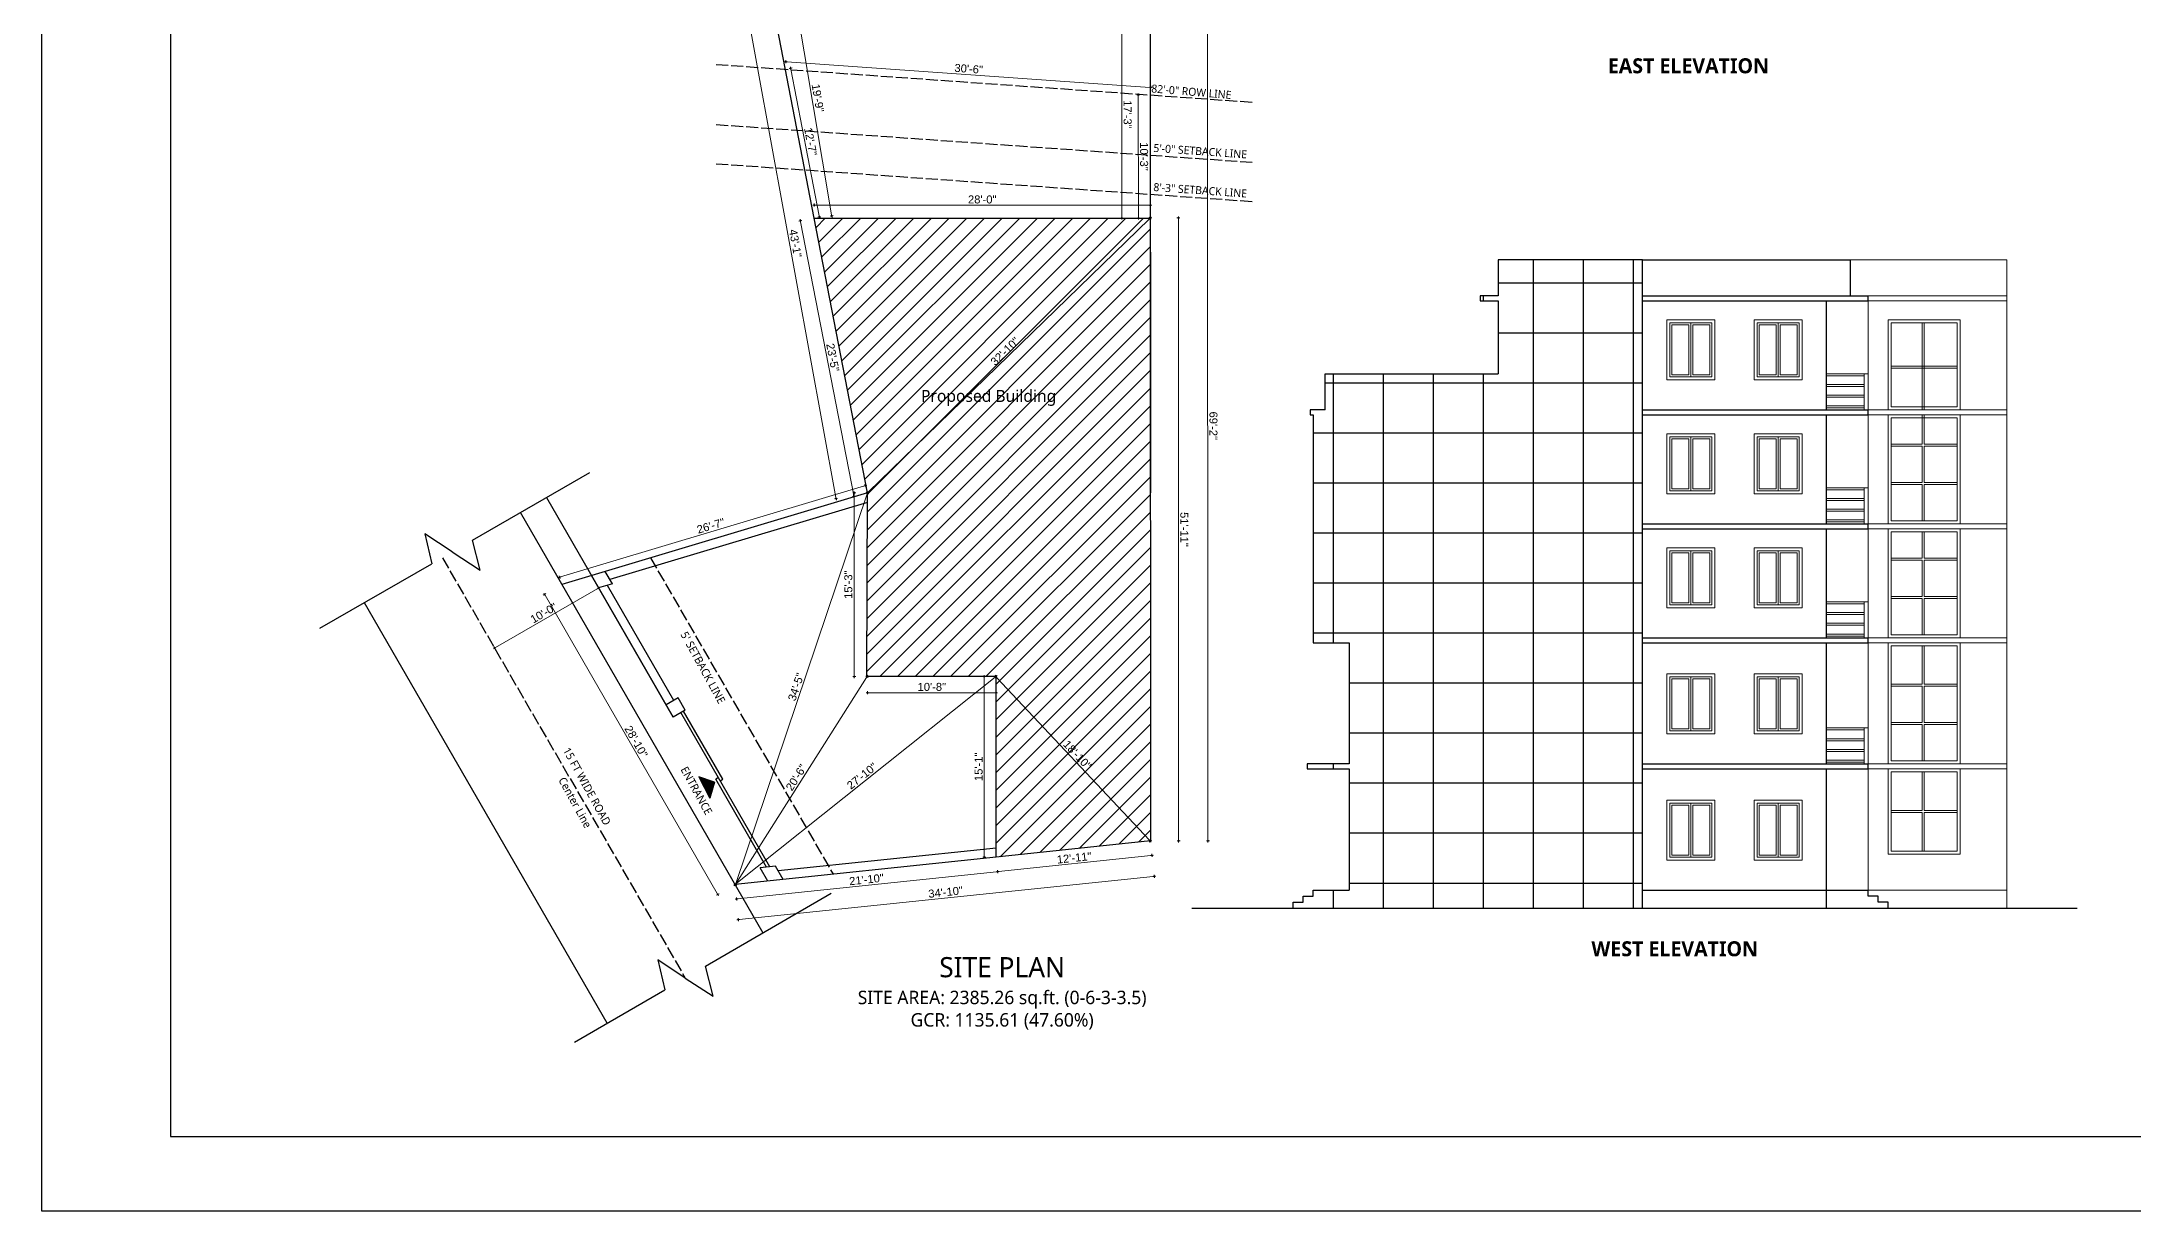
# Model space of a CAD drawing. Header units: inches. Extents: x -71 to 2682309, y -3332 to 801571.
# Drawn here: x 2670074 to 2672164, y 792228 to 793397 of the extents above; entities that cross this region are included whole.
import ezdxf

# ---------------------------------------------------------------- set-up
doc = ezdxf.new("R2010")
doc.units = ezdxf.units.IN
doc.header["$MEASUREMENT"] = 0
doc.header["$PDMODE"] = 99
doc.linetypes.add('ACAD_ISO02W100', pattern=[15, 12, -3])
for name, color, linetype, lineweight in [('BORDER', 5, 'Continuous', 60), ('DOOR-WIN RA', 3, 'Continuous', 20), ('ELE1 RA', 1, 'Continuous', 30), ('ELE2 RA', 130, 'Continuous', 20), ('Hatch', 254, 'Continuous', 9), ('HATCH RA', 8, 'Continuous', 9), ('Text', 7, 'Continuous', 20)]:
    doc.layers.add(name, color=color, linetype=linetype, lineweight=lineweight)
for name, color, linetype in [('Hatch 01_UC', 7, 'Continuous'), ('lettring', 7, 'Continuous'), ('text EA', 7, 'Continuous')]:
    doc.layers.add(name, color=color, linetype=linetype)
doc.styles.add('DIM 8', font='arial.ttf', dxfattribs={"height": 8})
doc.styles.get("Standard").update_dxf_attribs({"font": 'arial.ttf'})
doc.dimstyles.new('Copy of DIM 8', dxfattribs={"dimtxt": 8, "dimasz": 1, "dimexe": 6, "dimexo": 18, "dimgap": 1.6875, "dimtad": 1, "dimdec": 0, "dimzin": 3, "dimdsep": 46, "dimlunit": 4, "dimtxsty": 'DIM 8', "dimblk": 'dot 2', "dimcen": 0.09375, "dimse1": 1, "dimse2": 1, "dimclrd": 1, "dimclre": 1, "dimclrt": 256, "dimadec": 0, "dimazin": 0, "dimtfac": 0.75, "dimtdec": 0, "dimtix": 1, "dimtmove": 1, "dimatfit": 3, "dimldrblk": 'DOT', "dimfxl": 1, "dimtolj": 1, "dimtzin": 0, "dimlwd": 9, "dimlwe": 9, "dimarcsym": 0})

# ---------------------------------------------------------------- blocks, each defined once
blk = doc.blocks.new('dot1')
at = {"layer": 'Hatch'}
h = blk.add_hatch(color=256, dxfattribs=at)
edge = h.paths.add_edge_path()
edge.add_arc((0, 0), 1, 0, 360)
for p, q in [((3, 0), (-3, 0)), ((0, 3), (0, -3))]:
    blk.add_line(p, q, dxfattribs=at)
blk.add_circle((0, 0), 1, dxfattribs=at)
blk = doc.blocks.new('dot 2')
at = {"layer": 'Hatch', "xscale": 0.5, "yscale": 0.5, "zscale": 0.5}
blk.add_blockref('dot1', (0, 0), dxfattribs=at)
blk = doc.blocks.new('*D1260')
at = {"layer": 'Defpoints', "color": 0, "transparency": 16777216}
for p in [(2670597.3, 792908.1), (2670493.3, 792848.1), (2670526.5, 792790.7)]:
    blk.add_point(p, dxfattribs=at)
at = {"layer": 'lettring', "color": 1, "lineweight": 9, "transparency": 16777216}
blk.add_line((2670629.5, 792850.3), (2670527.3, 792791.2), dxfattribs=at)
for p, rotation in [((2670630.4, 792850.8), 30.0101132260859), ((2670526.5, 792790.7), 210.0101132260858)]:
    blk.add_blockref('dot 2', p, dxfattribs=dict(at, rotation=rotation))
at = {"layer": 'lettring', "transparency": 16777216, "insert": (2670575.5, 792825.7), "char_height": 8, "attachment_point": 5, "rotation": 30.0101, "style": 'DIM 8'}
blk.add_mtext('\\A1;10\'-0"', dxfattribs=at)
blk = doc.blocks.new('_Dot')
at = {"color": 0, "linetype": 'ByBlock', "lineweight": -2}
blk.add_line((-0.5, 0), (-1, 0), dxfattribs=at)
at = {"color": 0, "linetype": 'ByBlock', "const_width": 0.5}
blk.add_lwpolyline([(-0.25, 0, 1), (0.25, 0, 1)], format="xyb", close=True, dxfattribs=at)
blk = doc.blocks.new('*D1261')
at = {"layer": 'Defpoints', "color": 0, "transparency": 16777216}
for p in [(2670814.3, 793454.7), (2670853.4, 793221), (2670863.5, 793222.7)]:
    blk.add_point(p, dxfattribs=at)
at = {"layer": 'lettring', "color": 1, "lineweight": 9, "transparency": 16777216}
blk.add_line((2670824.5, 793455.4), (2670863.3, 793223.7), dxfattribs=at)
for p, rotation in [((2670824.3, 793456.4), 99.51933942177622), ((2670863.5, 793222.7), 279.5193394217762)]:
    blk.add_blockref('dot 2', p, dxfattribs=dict(at, rotation=rotation))
at = {"layer": 'lettring', "transparency": 16777216, "insert": (2670849.6, 793340.5), "char_height": 8, "attachment_point": 5, "rotation": 279.5193, "style": 'DIM 8'}
blk.add_mtext('\\A1;19\'-9"', dxfattribs=at)
blk = doc.blocks.new('*D1263')
at = {"layer": 'Defpoints', "color": 0, "transparency": 16777216}
for p in [(2670897.1, 792953.1), (2670899.3, 792945.8), (2670593.6, 792854.4)]:
    blk.add_point(p, dxfattribs=at)
at = {"layer": 'lettring', "color": 1, "lineweight": 9, "transparency": 16777216}
blk.add_line((2670592.4, 792861.9), (2670896.1, 792952.8), dxfattribs=at)
for p, rotation in [((2670897.1, 792953.1), 16.6586954019811), ((2670591.5, 792861.6), 196.6586954019811)]:
    blk.add_blockref('dot 2', p, dxfattribs=dict(at, rotation=rotation))
at = {"layer": 'lettring', "transparency": 16777216, "insert": (2670742.6, 792912.9), "char_height": 8, "attachment_point": 5, "rotation": 16.6587, "style": 'DIM 8'}
blk.add_mtext('\\A1;26\'-7"', dxfattribs=at)
blk = doc.blocks.new('*D1264')
at = {"layer": 'Defpoints', "color": 0, "transparency": 16777216}
for p in [(2671027.7, 792581.8), (2670766.9, 792554.5), (2671029.2, 792567.3)]:
    blk.add_point(p, dxfattribs=at)
at = {"layer": 'lettring', "color": 1, "lineweight": 9, "transparency": 16777216}
blk.add_line((2670769.4, 792540.1), (2671028.2, 792567.2), dxfattribs=at)
for p, rotation in [((2671029.2, 792567.3), 5.985691397293843), ((2670768.4, 792540), 185.9856913972939)]:
    blk.add_blockref('dot 2', p, dxfattribs=dict(at, rotation=rotation))
at = {"layer": 'lettring', "transparency": 16777216, "insert": (2670898.2, 792559.4), "char_height": 8, "attachment_point": 5, "rotation": 5.9857, "style": 'DIM 8'}
blk.add_mtext('\\A1;21\'-10"', dxfattribs=at)
blk = doc.blocks.new('*D1252')
at = {"layer": 'Defpoints', "color": 0, "transparency": 16777216}
for p in [(2670593.6, 792854.4), (2670766.9, 792554.5), (2670749.6, 792544.5)]:
    blk.add_point(p, dxfattribs=at)
at = {"layer": 'lettring', "color": 1, "lineweight": 9, "transparency": 16777216}
blk.add_line((2670576.9, 792843.5), (2670749.1, 792545.4), dxfattribs=at)
for p, rotation in [((2670576.4, 792844.4), 120.0101132262848), ((2670749.6, 792544.5), 300.0101132262848)]:
    blk.add_blockref('dot 2', p, dxfattribs=dict(at, rotation=rotation))
at = {"layer": 'lettring', "transparency": 16777216, "insert": (2670668, 792697.3), "char_height": 8, "attachment_point": 5, "rotation": 300.0101, "style": 'DIM 8'}
blk.add_mtext('\\A1;28\'-10"', dxfattribs=at)
blk = doc.blocks.new('*D1265')
at = {"layer": 'Defpoints', "color": 0, "transparency": 16777216}
for p in [(2670899.3, 792945.8), (2670885.9, 792762.3), (2670899.3, 792762.3)]:
    blk.add_point(p, dxfattribs=at)
at = {"layer": 'lettring', "color": 1, "lineweight": 9, "transparency": 16777216}
blk.add_line((2670885.9, 792944.8), (2670885.9, 792763.3), dxfattribs=at)
for p, rotation in [((2670885.9, 792945.8), 90), ((2670885.9, 792762.3), 270)]:
    blk.add_blockref('dot 2', p, dxfattribs=dict(at, rotation=rotation))
at = {"layer": 'lettring', "transparency": 16777216, "insert": (2670880.1, 792854.1), "char_height": 8, "attachment_point": 5, "rotation": 90, "style": 'DIM 8'}
blk.add_mtext('\\A1;15\'-3"', dxfattribs=at)
blk = doc.blocks.new('*D1266')
at = {"layer": 'Defpoints', "color": 0, "transparency": 16777216}
for p in [(2670899.3, 792762.3), (2671027.7, 792762.3), (2671027.7, 792746.1)]:
    blk.add_point(p, dxfattribs=at)
at = {"layer": 'lettring', "color": 1, "lineweight": 9, "transparency": 16777216}
blk.add_line((2670900.3, 792746.1), (2671026.7, 792746.1), dxfattribs=at)
at = {"layer": 'lettring', "color": 1, "lineweight": 9, "transparency": 16777216, "rotation": 180}
blk.add_blockref('dot 2', (2670899.3, 792746.1), dxfattribs=at)
at = {"layer": 'lettring', "color": 1, "lineweight": 9, "transparency": 16777216}
blk.add_blockref('dot 2', (2671027.7, 792746.1), dxfattribs=at)
at = {"layer": 'lettring', "transparency": 16777216, "insert": (2670963.5, 792751.9), "char_height": 8, "attachment_point": 5, "style": 'DIM 8'}
blk.add_mtext('\\A1;10\'-8"', dxfattribs=at)
blk = doc.blocks.new('*D1267')
at = {"layer": 'Defpoints', "color": 0, "transparency": 16777216}
for p in [(2671027.7, 792762.3), (2671016, 792581.8), (2671027.7, 792581.8)]:
    blk.add_point(p, dxfattribs=at)
at = {"layer": 'lettring', "color": 1, "lineweight": 9, "transparency": 16777216}
blk.add_line((2671016, 792761.3), (2671016, 792582.8), dxfattribs=at)
for p, rotation in [((2671016, 792762.3), 90), ((2671016, 792581.8), 270)]:
    blk.add_blockref('dot 2', p, dxfattribs=dict(at, rotation=rotation))
at = {"layer": 'lettring', "transparency": 16777216, "insert": (2671010.3, 792672.1), "char_height": 8, "attachment_point": 5, "rotation": 90, "style": 'DIM 8'}
blk.add_mtext('\\A1;15\'-1"', dxfattribs=at)
blk = doc.blocks.new('*D1253')
at = {"layer": 'Defpoints', "color": 0, "transparency": 16777216}
for p in [(2671027.7, 792762.3), (2670766.8, 792554.5), (2670766.9, 792554.5)]:
    blk.add_point(p, dxfattribs=at)
at = {"layer": 'lettring', "color": 1, "lineweight": 9, "transparency": 16777216}
blk.add_line((2671026.9, 792761.7), (2670767.6, 792555.1), dxfattribs=at)
for p, rotation in [((2671027.7, 792762.4), 38.55288337492526), ((2670766.8, 792554.5), 218.5528833749253)]:
    blk.add_blockref('dot 2', p, dxfattribs=dict(at, rotation=rotation))
at = {"layer": 'lettring', "transparency": 16777216, "insert": (2670893.7, 792662.9), "char_height": 8, "attachment_point": 5, "rotation": 38.5529, "style": 'DIM 8'}
blk.add_mtext('\\A1;27\'-10"', dxfattribs=at)
blk = doc.blocks.new('*D1268')
at = {"layer": 'Defpoints', "color": 0, "transparency": 16777216}
for p in [(2670898.7, 792762.3), (2670767.1, 792554.3), (2670767.1, 792554.3)]:
    blk.add_point(p, dxfattribs=at)
at = {"layer": 'lettring', "color": 1, "lineweight": 9, "transparency": 16777216}
blk.add_line((2670898.2, 792761.5), (2670767.6, 792555.2), dxfattribs=at)
for p, rotation in [((2670898.7, 792762.3), 57.67147786165453), ((2670767.1, 792554.3), 237.6714778616545)]:
    blk.add_blockref('dot 2', p, dxfattribs=dict(at, rotation=rotation))
at = {"layer": 'lettring', "transparency": 16777216, "insert": (2670828, 792661.4), "char_height": 8, "attachment_point": 5, "rotation": 57.6715, "style": 'DIM 8'}
blk.add_mtext('\\A1;20\'-6"', dxfattribs=at)
blk = doc.blocks.new('*D1254')
at = {"layer": 'Defpoints', "color": 0, "transparency": 16777216}
for p in [(2670899.3, 792945.8), (2670899.3, 792945.8), (2670767.3, 792554.4)]:
    blk.add_point(p, dxfattribs=at)
at = {"layer": 'lettring', "color": 1, "lineweight": 9, "transparency": 16777216}
blk.add_line((2670767.7, 792555.3), (2670898.9, 792944.9), dxfattribs=at)
for p, rotation in [((2670899.3, 792945.8), 71.37594662596511), ((2670767.3, 792554.4), 251.3759466259651)]:
    blk.add_blockref('dot 2', p, dxfattribs=dict(at, rotation=rotation))
at = {"layer": 'lettring', "transparency": 16777216, "insert": (2670827.8, 792751.9), "char_height": 8, "attachment_point": 5, "rotation": 71.3759, "style": 'DIM 8'}
blk.add_mtext('\\A1;34\'-5"', dxfattribs=at)
blk = doc.blocks.new('*D1269')
at = {"layer": 'Defpoints', "color": 0, "transparency": 16777216}
for p in [(2671181.9, 793220.5), (2671181.9, 793220.5), (2670899.3, 792945.8)]:
    blk.add_point(p, dxfattribs=at)
at = {"layer": 'lettring', "color": 1, "lineweight": 9, "transparency": 16777216}
blk.add_line((2670900, 792946.5), (2671181.2, 793219.9), dxfattribs=at)
for p, rotation in [((2671181.9, 793220.5), 44.18679778061819), ((2670899.3, 792945.8), 224.1867977806182)]:
    blk.add_blockref('dot 2', p, dxfattribs=dict(at, rotation=rotation))
at = {"layer": 'lettring', "transparency": 16777216, "insert": (2671036.6, 793087.3), "char_height": 8, "attachment_point": 5, "rotation": 44.1868, "style": 'DIM 8'}
blk.add_mtext('\\A1;32\'-10"', dxfattribs=at)
blk = doc.blocks.new('*D1270')
at = {"layer": 'Defpoints', "color": 0, "transparency": 16777216}
for p in [(2671182.1, 792598), (2671027.7, 792581.8), (2671029.2, 792567.3)]:
    blk.add_point(p, dxfattribs=at)
at = {"layer": 'lettring', "color": 1, "lineweight": 9, "transparency": 16777216}
blk.add_line((2671182.6, 792583.4), (2671030.2, 792567.4), dxfattribs=at)
for p, rotation in [((2671183.6, 792583.5), 5.990932067833308), ((2671029.2, 792567.3), 185.9909320678333)]:
    blk.add_blockref('dot 2', p, dxfattribs=dict(at, rotation=rotation))
at = {"layer": 'lettring', "transparency": 16777216, "insert": (2671105.8, 792581.1), "char_height": 8, "attachment_point": 5, "rotation": 5.9909, "style": 'DIM 8'}
blk.add_mtext('\\A1;12\'-11"', dxfattribs=at)
blk = doc.blocks.new('*D1255')
at = {"layer": 'Defpoints', "color": 0, "transparency": 16777216}
for p in [(2671182.1, 792598), (2670766.4, 792554.7), (2670770.1, 792519.4)]:
    blk.add_point(p, dxfattribs=at)
at = {"layer": 'lettring', "color": 1, "lineweight": 9, "transparency": 16777216}
blk.add_line((2671184.8, 792562.6), (2670771.1, 792519.5), dxfattribs=at)
for p, rotation in [((2671185.8, 792562.7), 5.949185899376017), ((2670770.1, 792519.4), 185.949185899376)]:
    blk.add_blockref('dot 2', p, dxfattribs=dict(at, rotation=rotation))
at = {"layer": 'lettring', "transparency": 16777216, "insert": (2670977.3, 792546.8), "char_height": 8, "attachment_point": 5, "rotation": 5.9492, "style": 'DIM 8'}
blk.add_mtext('\\A1;34\'-10"', dxfattribs=at)
blk = doc.blocks.new('*D1257')
at = {"layer": 'Defpoints', "color": 0, "transparency": 16777216}
for p in [(2671181.9, 793220.6), (2671182.1, 792598), (2671210.2, 792598)]:
    blk.add_point(p, dxfattribs=at)
at = {"layer": 'lettring', "color": 1, "lineweight": 9, "transparency": 16777216}
blk.add_line((2671210.1, 793219.6), (2671210.2, 792599), dxfattribs=at)
for p, rotation in [((2671210.1, 793220.6), 90.01302370536904), ((2671210.2, 792598), 270.0130237053691)]:
    blk.add_blockref('dot 2', p, dxfattribs=dict(at, rotation=rotation))
at = {"layer": 'lettring', "transparency": 16777216, "insert": (2671215.9, 792909.3), "char_height": 8, "attachment_point": 5, "rotation": 270.013, "style": 'DIM 8'}
blk.add_mtext('\\A1;51\'-11"', dxfattribs=at)
blk = doc.blocks.new('*D1258')
at = {"layer": 'Defpoints', "color": 0, "transparency": 16777216}
for p in [(2671027.5, 792762.2), (2671027.7, 792762.4), (2671182.1, 792598)]:
    blk.add_point(p, dxfattribs=at)
at = {"layer": 'lettring', "color": 1, "lineweight": 9, "transparency": 16777216}
blk.add_line((2671181.2, 792598.6), (2671028.2, 792761.5), dxfattribs=at)
for p, rotation in [((2671027.5, 792762.2), 133.2094921398921), ((2671181.9, 792597.8), 313.2094921398921)]:
    blk.add_blockref('dot 2', p, dxfattribs=dict(at, rotation=rotation))
at = {"layer": 'lettring', "transparency": 16777216, "insert": (2671108.9, 792684), "char_height": 8, "attachment_point": 5, "rotation": 313.2095, "style": 'DIM 8'}
blk.add_mtext('\\A1;18\'-10"', dxfattribs=at)
blk = doc.blocks.new('*D1259')
at = {"layer": 'Defpoints', "color": 0, "transparency": 16777216}
for p in [(2670806.6, 793454.2), (2670775.2, 793448.5), (2670899.3, 792945.8)]:
    blk.add_point(p, dxfattribs=at)
at = {"layer": 'lettring', "color": 1, "lineweight": 9, "transparency": 16777216}
blk.add_line((2670867.7, 792941.1), (2670775.3, 793447.5), dxfattribs=at)
for p, rotation in [((2670775.2, 793448.5), 100.3315308603973), ((2670867.8, 792940.1), 280.3315308603973)]:
    blk.add_blockref('dot 2', p, dxfattribs=dict(at, rotation=rotation))
at = {"layer": 'lettring', "transparency": 16777216, "insert": (2670827.2, 793195.3), "char_height": 8, "attachment_point": 5, "rotation": 280.3315, "style": 'DIM 8'}
blk.add_mtext('\\A1;43\'-1"', dxfattribs=at)
blk = doc.blocks.new('*D1679')
at = {"layer": 'Defpoints', "color": 0, "transparency": 16777216}
for p in [(2670817.1, 793369.2), (2671182.3, 793351.1), (2671181.8, 793343.6)]:
    blk.add_point(p, dxfattribs=at)
at = {"layer": 'lettring', "color": 1, "lineweight": 9, "transparency": 16777216}
blk.add_line((2670818.6, 793376.7), (2671181.3, 793351.1), dxfattribs=at)
for p, rotation in [((2670817.6, 793376.7), 175.9761398867027), ((2671182.3, 793351.1), 355.9761398867026)]:
    blk.add_blockref('dot 2', p, dxfattribs=dict(at, rotation=rotation))
at = {"layer": 'lettring', "transparency": 16777216, "insert": (2671000.4, 793369.7), "char_height": 8, "attachment_point": 5, "rotation": 355.9761, "style": 'DIM 8'}
blk.add_mtext('\\A1;30\'-6"', dxfattribs=at)
blk = doc.blocks.new('*D1724')
at = {"layer": 'Defpoints', "color": 0, "transparency": 16777216}
for p in [(2670832.1, 793217.8), (2670855, 793222.2), (2670908.4, 792946.9)]:
    blk.add_point(p, dxfattribs=at)
at = {"layer": 'lettring', "color": 1, "lineweight": 9, "transparency": 16777216}
blk.add_line((2670885.4, 792943.4), (2670832.3, 793216.8), dxfattribs=at)
for p, rotation in [((2670832.1, 793217.8), 100.9802814916741), ((2670885.6, 792942.4), 280.9802814916741)]:
    blk.add_blockref('dot 2', p, dxfattribs=dict(at, rotation=rotation))
at = {"layer": 'lettring', "transparency": 16777216, "insert": (2670864.5, 793081.2), "char_height": 8, "attachment_point": 5, "rotation": 280.9803, "style": 'DIM 8'}
blk.add_mtext('\\A1;23\'-5"', dxfattribs=at)
blk = doc.blocks.new('*D1726')
at = {"layer": 'Defpoints', "color": 0, "transparency": 16777216}
for p in [(2670817.1, 793369.2), (2670846, 793220.5), (2670851.2, 793221.6)]:
    blk.add_point(p, dxfattribs=at)
at = {"layer": 'lettring', "color": 1, "lineweight": 9, "transparency": 16777216}
blk.add_line((2670822.6, 793369.3), (2670851, 793222.6), dxfattribs=at)
for p, rotation in [((2670822.4, 793370.3), 100.9802814915537), ((2670851.2, 793221.6), 280.9802814915537)]:
    blk.add_blockref('dot 2', p, dxfattribs=dict(at, rotation=rotation))
at = {"layer": 'lettring', "transparency": 16777216, "insert": (2670842.4, 793297), "char_height": 8, "attachment_point": 5, "rotation": 280.9803, "style": 'DIM 8'}
blk.add_mtext('\\A1;12\'-7"', dxfattribs=at)
blk = doc.blocks.new('*D2006')
at = {"layer": 'Defpoints', "color": 0, "transparency": 16777216}
for p in [(2671181.8, 793233.3), (2670846, 793220.5), (2671181.8, 793220.3)]:
    blk.add_point(p, dxfattribs=at)
at = {"layer": 'lettring', "color": 1, "lineweight": 9, "transparency": 16777216}
blk.add_line((2670847, 793233.5), (2671180.8, 793233.3), dxfattribs=at)
for p, rotation in [((2670846, 793233.5), 179.9645586162978), ((2671181.8, 793233.3), 359.9645586162978)]:
    blk.add_blockref('dot 2', p, dxfattribs=dict(at, rotation=rotation))
at = {"layer": 'lettring', "transparency": 16777216, "insert": (2671013.9, 793239.1), "char_height": 8, "attachment_point": 5, "rotation": 359.9646, "style": 'DIM 8'}
blk.add_mtext('\\A1;28\'-0"', dxfattribs=at)

msp = doc.modelspace()

# ---------------------------------------------------------------- hatches: boundary and pattern name
at = {"layer": 'Hatch 01_UC'}
h = msp.add_hatch(dxfattribs=at)
h.set_pattern_fill('ANSI37', color=256, scale=400, angle=45)
h.set_pattern_definition([(90, (-8884.96, 2455.894), (-50, 0), []), (180, (-8884.96, 2455.894), (-7e-15, -50), [])])
h.paths.add_polyline_path([(2671344.8, 792909.9), (2671344.8, 792950.9), (2671344.8, 793023.9), (2671341.7, 793023.9), (2671341.7, 793028.9), (2671356.7, 793028.9), (2671356.7, 793064.9), (2671529.8, 793064.9), (2671529.8, 793137.9), (2671511.7, 793137.9), (2671511.7, 793142.9), (2671529.7, 793142.9), (2671529.7, 793178.9), (2671674.1, 793178.9), (2671674.1, 792530.9), (2671380.8, 792530.9), (2671324.8, 792530.9), (2671324.8, 792536.9), (2671334.8, 792536.9), (2671334.8, 792542.9), (2671344.8, 792542.9), (2671344.8, 792548.9), (2671380.8, 792548.9), (2671380.8, 792669.9), (2671338.8, 792669.9), (2671338.8, 792674.9), (2671380.8, 792674.9), (2671380.8, 792795.9), (2671344.8, 792795.9), (2671344.8, 792836.9)])
at = {"layer": 'HATCH RA', "transparency": 33554687}
h = msp.add_hatch(dxfattribs=at)
h.set_pattern_fill('ANSI31', color=256, scale=100)
h.set_pattern_definition([(45, (23041.644, 287.598), (-8.838834765, 8.838834765), [])])
h.paths.add_polyline_path([(2671027.7, 792762.3), (2671027.7, 792581.8), (2671182.1, 792598), (2671181.9, 793220.5), (2670846, 793220.5), (2670899.3, 792945.8), (2670898.7, 792762.3)])
h.paths.add_polyline_path([(2670951, 793029.9), (2671088.8, 793029.9), (2671088.8, 793055.2), (2670951, 793055.2)], flags=24)
h = msp.add_hatch(color=256, dxfattribs=at)
h.dxf.hatch_style = 1
h.paths.add_polyline_path([(2670741.6, 792640.8), (2670746.4, 792656.7), (2670730.6, 792661.9)])

# ---------------------------------------------------------------- linework, layer by layer
at = {"color": 244, "lineweight": 30, "true_color": 0x991b1e}
for p, q in [((2670846, 793220.5), (2670800.5, 793454.6)), ((2671181.7, 793427.8), (2671182.2, 792945.8)), ((2670746.4, 792656.7), (2670730.6, 792661.9)), ((2670730.6, 792661.9), (2670741.6, 792640.8)), ((2670746.4, 792656.7), (2670741.6, 792640.8)), ((2670716.9, 792461), (2670689.6, 792479.2)), ((2670689.6, 792479.2), (2670696.5, 792449.2))]:
    msp.add_line(p, q, dxfattribs=at)
at = {"linetype": 'ACAD_ISO02W100'}
for p, q in [((2670748, 793374.1), (2671284.9, 793336.3)), ((2670748, 793314), (2671284.9, 793276.2)), ((2670748, 793274.9), (2671284.9, 793237.1)), ((2670474.3, 792881.1), (2670717.1, 792460.8)), ((2670682.3, 792880.9), (2670864.9, 792564.7))]:
    msp.add_line(p, q, dxfattribs=at)
at = {"lineweight": 30}
for p, q in [((2670504.4, 792898.6), (2670621.5, 792966.2)), ((2670578.2, 792941.2), (2670704.9, 792721.8)), ((2670899.3, 792945.8), (2670593.6, 792854.4)), ((2670899.2, 792936.4), (2670641.6, 792859.3)), ((2670795, 792505.8), (2670552.2, 792926.2)), ((2670484.1, 792886.8), (2670456.7, 792905)), ((2670456.7, 792905), (2670463.7, 792875)), ((2670512.1, 792868.7), (2670504.4, 792898.6)), ((2670351.9, 792810.5), (2670463.7, 792875)), ((2670484.1, 792886.8), (2670512.1, 792868.7)), ((2670704.9, 792721.8), (2670623.2, 792863.2)), ((2670644.2, 792854.9), (2670630.4, 792850.8)), ((2670644.2, 792854.9), (2670637, 792867.3)), ((2670705.6, 792738.4), (2670639.2, 792853.4)), ((2670639.1, 792415.8), (2670396.3, 792836.1)), ((2670710, 792740.9), (2670697.9, 792733.9)), ((2670717, 792728.8), (2670704.9, 792721.8)), ((2670717, 792728.8), (2670710, 792740.9)), ((2670801.7, 792572.2), (2670712.6, 792726.3)), ((2670754.7, 792659.6), (2670715.2, 792727.8)), ((2670750.2, 792661.3), (2670747.6, 792659.8)), ((2670798.4, 792571.8), (2670747.6, 792659.8)), ((2670752.1, 792658.1), (2670754.7, 792659.6)), ((2671027.7, 792581.8), (2670766.9, 792554.5)), ((2671027.7, 792590.9), (2670809.9, 792568)), ((2670807.1, 792572.8), (2670791.9, 792571.2)), ((2670799.5, 792557.9), (2670791.9, 792571.2)), ((2670814.8, 792559.5), (2670807.1, 792572.8)), ((2670737.3, 792472.8), (2670863, 792545.7)), ((2670745, 792442.9), (2670737.3, 792472.8)), ((2670716.9, 792461), (2670745, 792442.9)), ((2670606.4, 792397), (2670696.5, 792449.2))]:
    msp.add_line(p, q, dxfattribs=at)
msp.add_lwpolyline([(2671181.9, 793238.8), (2671182.1, 792598), (2671027.7, 792581.8), (2671027.7, 792762.3), (2670898.7, 792762.3), (2670899.3, 792945.8), (2670846, 793220.5), (2671181.9, 793220.5)], dxfattribs=at)
at = {"layer": 'BORDER', "lineweight": 30}
msp.add_lwpolyline([(2673179, 794393.4), (2671642.9, 794393.4), (2670202.4, 794393.4), (2670202.4, 793345), (2670202.4, 792302.7), (2671642.9, 792302.7), (2673179, 792302.7)], dxfattribs=at)
at = {"layer": 'Defpoints'}
msp.add_lwpolyline([(2670073.9, 794468.2), (2673241.9, 794468.2), (2673241.9, 792228), (2670073.9, 792228)], close=True, dxfattribs=at)
at = {"layer": 'DOOR-WIN RA'}
for p, q in [((2671720.1, 793113.9), (2671720.1, 793063.9)), ((2671722.1, 793115.9), (2671722.1, 793061.9)), ((2671724.1, 793113.9), (2671724.1, 793063.9)), ((2671807.6, 793113.9), (2671807.6, 793063.9)), ((2671809.6, 793115.9), (2671809.6, 793061.9)), ((2671811.6, 793113.9), (2671811.6, 793063.9)), ((2671953.6, 793115.9), (2671953.6, 793031.9)), ((2671955.6, 793115.9), (2671955.6, 793031.9)), ((2671895.6, 793064.9), (2671857.6, 793064.9)), ((2671895.6, 793062.9), (2671857.6, 793062.9)), ((2671899.6, 793064.9), (2671895.6, 793064.9)), ((2671895.6, 793064.9), (2671895.6, 793028.9)), ((2671899.6, 793028.9), (2671899.6, 793064.9)), ((2671922.6, 793072.4), (2671988.6, 793072.4)), ((2671922.6, 793070.4), (2671988.6, 793070.4)), ((2671895.6, 793054.2), (2671857.6, 793054.2)), ((2671895.6, 793052.2), (2671857.6, 793052.2)), ((2671895.6, 793043.5), (2671857.6, 793043.5)), ((2671895.6, 793041.5), (2671857.6, 793041.5)), ((2671895.6, 793032.8), (2671857.6, 793032.8)), ((2671895.6, 793030.8), (2671857.6, 793030.8)), ((2671953.6, 793032.9), (2671953.6, 793028.9)), ((2671953.6, 793023.9), (2671953.6, 792994.6)), ((2671955.6, 793032.9), (2671955.6, 793028.9)), ((2671955.6, 793023.9), (2671955.6, 792994.6)), ((2671720.1, 792999.9), (2671720.1, 792949.9)), ((2671722.1, 793001.9), (2671722.1, 792947.9)), ((2671724.1, 792999.9), (2671724.1, 792949.9)), ((2671807.6, 792999.9), (2671807.6, 792949.9)), ((2671809.6, 793001.9), (2671809.6, 792947.9)), ((2671811.6, 792999.9), (2671811.6, 792949.9)), ((2671953.6, 792994.6), (2671922.6, 792994.6)), ((2671988.6, 792994.6), (2671955.6, 792994.6)), ((2671953.6, 792992.6), (2671922.6, 792992.6)), ((2671953.6, 792992.6), (2671953.6, 792956.3)), ((2671955.6, 792992.6), (2671955.6, 792956.3)), ((2671988.6, 792992.6), (2671955.6, 792992.6)), ((2671953.6, 792956.3), (2671922.6, 792956.3)), ((2671953.6, 792954.3), (2671922.6, 792954.3)), ((2671953.6, 792954.3), (2671953.6, 792917.9)), ((2671988.6, 792956.3), (2671955.6, 792956.3)), ((2671955.6, 792954.3), (2671955.6, 792917.9)), ((2671988.6, 792954.3), (2671955.6, 792954.3)), ((2671895.6, 792950.9), (2671857.6, 792950.9)), ((2671895.6, 792948.9), (2671857.6, 792948.9)), ((2671895.6, 792940.2), (2671857.6, 792940.2)), ((2671895.6, 792938.2), (2671857.6, 792938.2)), ((2671899.6, 792950.9), (2671895.6, 792950.9)), ((2671895.6, 792950.9), (2671895.6, 792914.9)), ((2671899.6, 792914.9), (2671899.6, 792950.9)), ((2671895.6, 792929.5), (2671857.6, 792929.5)), ((2671895.6, 792927.5), (2671857.6, 792927.5)), ((2671895.6, 792918.8), (2671857.6, 792918.8)), ((2671895.6, 792916.8), (2671857.6, 792916.8)), ((2671953.6, 792918.9), (2671953.6, 792917.9)), ((2671955.6, 792918.9), (2671955.6, 792917.9)), ((2671953.6, 792906.9), (2671953.6, 792880.6)), ((2671955.6, 792906.9), (2671955.6, 792880.6)), ((2671720.1, 792885.9), (2671720.1, 792835.9)), ((2671722.1, 792887.9), (2671722.1, 792833.9)), ((2671724.1, 792885.9), (2671724.1, 792835.9)), ((2671807.6, 792885.9), (2671807.6, 792835.9)), ((2671809.6, 792887.9), (2671809.6, 792833.9)), ((2671811.6, 792885.9), (2671811.6, 792835.9)), ((2671953.6, 792880.6), (2671922.6, 792880.6)), ((2671953.6, 792878.6), (2671922.6, 792878.6)), ((2671953.6, 792878.6), (2671953.6, 792842.3)), ((2671988.6, 792880.6), (2671955.6, 792880.6)), ((2671955.6, 792878.6), (2671955.6, 792842.3)), ((2671988.6, 792878.6), (2671955.6, 792878.6)), ((2671895.6, 792836.9), (2671857.6, 792836.9)), ((2671895.6, 792834.9), (2671857.6, 792834.9)), ((2671895.6, 792826.2), (2671857.6, 792826.2)), ((2671899.6, 792836.9), (2671895.6, 792836.9)), ((2671895.6, 792836.9), (2671895.6, 792800.9)), ((2671899.6, 792800.9), (2671899.6, 792836.9)), ((2671953.6, 792842.3), (2671922.6, 792842.3)), ((2671953.6, 792840.3), (2671922.6, 792840.3)), ((2671953.6, 792840.3), (2671953.6, 792803.9)), ((2671988.6, 792842.3), (2671955.6, 792842.3)), ((2671955.6, 792840.3), (2671955.6, 792803.9)), ((2671988.6, 792840.3), (2671955.6, 792840.3)), ((2671895.6, 792824.2), (2671857.6, 792824.2)), ((2671895.6, 792815.5), (2671857.6, 792815.5)), ((2671895.6, 792813.5), (2671857.6, 792813.5)), ((2671895.6, 792804.8), (2671857.6, 792804.8)), ((2671895.6, 792802.8), (2671857.6, 792802.8)), ((2671953.6, 792792.9), (2671953.6, 792754.6)), ((2671955.6, 792792.9), (2671955.6, 792754.6)), ((2671720.1, 792759.9), (2671720.1, 792709.9)), ((2671722.1, 792761.9), (2671722.1, 792707.9)), ((2671724.1, 792759.9), (2671724.1, 792709.9)), ((2671807.6, 792759.9), (2671807.6, 792709.9)), ((2671809.6, 792761.9), (2671809.6, 792707.9)), ((2671811.6, 792759.9), (2671811.6, 792709.9)), ((2671953.6, 792754.6), (2671922.6, 792754.6)), ((2671953.6, 792752.6), (2671922.6, 792752.6)), ((2671953.6, 792752.6), (2671953.6, 792716.3)), ((2671988.6, 792754.6), (2671955.6, 792754.6)), ((2671988.6, 792752.6), (2671955.6, 792752.6)), ((2671955.6, 792752.6), (2671955.6, 792716.3)), ((2671895.6, 792710.9), (2671857.6, 792710.9)), ((2671895.6, 792708.9), (2671857.6, 792708.9)), ((2671899.6, 792710.9), (2671895.6, 792710.9)), ((2671895.6, 792710.9), (2671895.6, 792674.9)), ((2671899.6, 792674.9), (2671899.6, 792710.9)), ((2671953.6, 792716.3), (2671922.6, 792716.3)), ((2671953.6, 792714.3), (2671922.6, 792714.3)), ((2671953.6, 792714.3), (2671953.6, 792677.9)), ((2671988.6, 792716.3), (2671955.6, 792716.3)), ((2671988.6, 792714.3), (2671955.6, 792714.3)), ((2671955.6, 792714.3), (2671955.6, 792677.9)), ((2671895.6, 792700.2), (2671857.6, 792700.2)), ((2671895.6, 792698.2), (2671857.6, 792698.2)), ((2671895.6, 792689.5), (2671857.6, 792689.5)), ((2671895.6, 792687.5), (2671857.6, 792687.5)), ((2671895.6, 792678.8), (2671857.6, 792678.8)), ((2671895.6, 792676.8), (2671857.6, 792676.8)), ((2671953.6, 792666.9), (2671953.6, 792628.4)), ((2671955.6, 792666.9), (2671955.6, 792628.4)), ((2671720.1, 792633.9), (2671720.1, 792583.9)), ((2671722.1, 792635.9), (2671722.1, 792581.9)), ((2671724.1, 792633.9), (2671724.1, 792583.9)), ((2671807.6, 792633.9), (2671807.6, 792583.9)), ((2671809.6, 792635.9), (2671809.6, 792581.9)), ((2671811.6, 792633.9), (2671811.6, 792583.9)), ((2671953.6, 792628.4), (2671922.6, 792628.4)), ((2671953.6, 792626.4), (2671922.6, 792626.4)), ((2671953.6, 792626.4), (2671953.6, 792587.9)), ((2671988.6, 792628.4), (2671955.6, 792628.4)), ((2671988.6, 792626.4), (2671955.6, 792626.4)), ((2671955.6, 792626.4), (2671955.6, 792587.9))]:
    msp.add_line(p, q, dxfattribs=at)
for points in [[(2671698.1, 793118.9), (2671746.1, 793118.9), (2671746.1, 793058.9), (2671698.1, 793058.9)], [(2671785.6, 793118.9), (2671833.6, 793118.9), (2671833.6, 793058.9), (2671785.6, 793058.9)], [(2671785.6, 793118.9), (2671833.6, 793118.9), (2671833.6, 793058.9), (2671785.6, 793058.9)], [(2671701.1, 793115.9), (2671743.1, 793115.9), (2671743.1, 793061.9), (2671701.1, 793061.9)], [(2671788.6, 793115.9), (2671830.6, 793115.9), (2671830.6, 793061.9), (2671788.6, 793061.9)], [(2671988.6, 793031.9), (2671922.6, 793031.9), (2671922.6, 793115.9), (2671988.6, 793115.9)], [(2671988.6, 792917.9), (2671922.6, 792917.9), (2671922.6, 793020.9), (2671988.6, 793020.9)], [(2671698.1, 793004.9), (2671746.1, 793004.9), (2671746.1, 792944.9), (2671698.1, 792944.9)], [(2671701.1, 793001.9), (2671743.1, 793001.9), (2671743.1, 792947.9), (2671701.1, 792947.9)], [(2671785.6, 793004.9), (2671833.6, 793004.9), (2671833.6, 792944.9), (2671785.6, 792944.9)], [(2671785.6, 793004.9), (2671833.6, 793004.9), (2671833.6, 792944.9), (2671785.6, 792944.9)], [(2671788.6, 793001.9), (2671830.6, 793001.9), (2671830.6, 792947.9), (2671788.6, 792947.9)], [(2671698.1, 792890.9), (2671746.1, 792890.9), (2671746.1, 792830.9), (2671698.1, 792830.9)], [(2671785.6, 792890.9), (2671833.6, 792890.9), (2671833.6, 792830.9), (2671785.6, 792830.9)], [(2671785.6, 792890.9), (2671833.6, 792890.9), (2671833.6, 792830.9), (2671785.6, 792830.9)], [(2671988.6, 792803.9), (2671922.6, 792803.9), (2671922.6, 792906.9), (2671988.6, 792906.9)], [(2671701.1, 792887.9), (2671743.1, 792887.9), (2671743.1, 792833.9), (2671701.1, 792833.9)], [(2671788.6, 792887.9), (2671830.6, 792887.9), (2671830.6, 792833.9), (2671788.6, 792833.9)], [(2671988.6, 792677.9), (2671922.6, 792677.9), (2671922.6, 792792.9), (2671988.6, 792792.9)], [(2671698.1, 792764.9), (2671746.1, 792764.9), (2671746.1, 792704.9), (2671698.1, 792704.9)], [(2671785.6, 792764.9), (2671833.6, 792764.9), (2671833.6, 792704.9), (2671785.6, 792704.9)], [(2671785.6, 792764.9), (2671833.6, 792764.9), (2671833.6, 792704.9), (2671785.6, 792704.9)], [(2671701.1, 792761.9), (2671743.1, 792761.9), (2671743.1, 792707.9), (2671701.1, 792707.9)], [(2671788.6, 792761.9), (2671830.6, 792761.9), (2671830.6, 792707.9), (2671788.6, 792707.9)], [(2671988.6, 792666.9), (2671988.6, 792587.9), (2671922.6, 792587.9), (2671922.6, 792666.9)], [(2671698.1, 792638.9), (2671746.1, 792638.9), (2671746.1, 792578.9), (2671698.1, 792578.9)], [(2671785.6, 792638.9), (2671833.6, 792638.9), (2671833.6, 792578.9), (2671785.6, 792578.9)], [(2671785.6, 792638.9), (2671833.6, 792638.9), (2671833.6, 792578.9), (2671785.6, 792578.9)], [(2671701.1, 792635.9), (2671743.1, 792635.9), (2671743.1, 792581.9), (2671701.1, 792581.9)], [(2671788.6, 792635.9), (2671830.6, 792635.9), (2671830.6, 792581.9), (2671788.6, 792581.9)]]:
    msp.add_lwpolyline(points, close=True, dxfattribs=at)
for points in [[(2671919.6, 793028.9), (2671919.6, 793118.9), (2671991.6, 793118.9), (2671991.6, 793028.9)], [(2671720.1, 793063.9), (2671703.1, 793063.9), (2671703.1, 793113.9), (2671720.1, 793113.9)], [(2671724.1, 793113.9), (2671741.1, 793113.9), (2671741.1, 793063.9), (2671724.1, 793063.9)], [(2671807.6, 793063.9), (2671790.6, 793063.9), (2671790.6, 793113.9), (2671807.6, 793113.9)], [(2671811.6, 793113.9), (2671828.6, 793113.9), (2671828.6, 793063.9), (2671811.6, 793063.9)], [(2671919.6, 792914.9), (2671919.6, 793023.9)], [(2671991.6, 793023.9), (2671991.6, 792914.9)], [(2671720.1, 792949.9), (2671703.1, 792949.9), (2671703.1, 792999.9), (2671720.1, 792999.9)], [(2671724.1, 792999.9), (2671741.1, 792999.9), (2671741.1, 792949.9), (2671724.1, 792949.9)], [(2671807.6, 792949.9), (2671790.6, 792949.9), (2671790.6, 792999.9), (2671807.6, 792999.9)], [(2671811.6, 792999.9), (2671828.6, 792999.9), (2671828.6, 792949.9), (2671811.6, 792949.9)], [(2671919.6, 792800.9), (2671919.6, 792909.9)], [(2671991.6, 792909.9), (2671991.6, 792800.9)], [(2671720.1, 792835.9), (2671703.1, 792835.9), (2671703.1, 792885.9), (2671720.1, 792885.9)], [(2671724.1, 792885.9), (2671741.1, 792885.9), (2671741.1, 792835.9), (2671724.1, 792835.9)], [(2671807.6, 792835.9), (2671790.6, 792835.9), (2671790.6, 792885.9), (2671807.6, 792885.9)], [(2671811.6, 792885.9), (2671828.6, 792885.9), (2671828.6, 792835.9), (2671811.6, 792835.9)], [(2671919.6, 792674.9), (2671919.6, 792795.9)], [(2671991.6, 792795.9), (2671991.6, 792674.9)], [(2671720.1, 792709.9), (2671703.1, 792709.9), (2671703.1, 792759.9), (2671720.1, 792759.9)], [(2671724.1, 792759.9), (2671741.1, 792759.9), (2671741.1, 792709.9), (2671724.1, 792709.9)], [(2671807.6, 792709.9), (2671790.6, 792709.9), (2671790.6, 792759.9), (2671807.6, 792759.9)], [(2671811.6, 792759.9), (2671828.6, 792759.9), (2671828.6, 792709.9), (2671811.6, 792709.9)], [(2671991.6, 792584.9), (2671919.6, 792584.9), (2671919.6, 792669.9)], [(2671991.6, 792669.9), (2671991.6, 792584.9)], [(2671720.1, 792583.9), (2671703.1, 792583.9), (2671703.1, 792633.9), (2671720.1, 792633.9)], [(2671724.1, 792633.9), (2671741.1, 792633.9), (2671741.1, 792583.9), (2671724.1, 792583.9)], [(2671807.6, 792583.9), (2671790.6, 792583.9), (2671790.6, 792633.9), (2671807.6, 792633.9)], [(2671811.6, 792633.9), (2671828.6, 792633.9), (2671828.6, 792583.9), (2671811.6, 792583.9)]]:
    msp.add_lwpolyline(points, dxfattribs=at)
at = {"layer": 'ELE1 RA'}
for p, q in [((2671674.1, 793178.9), (2671881.6, 793178.9)), ((2671881.6, 793178.9), (2671881.6, 793142.9)), ((2671674.1, 793142.9), (2671899.6, 793142.9)), ((2671899.6, 793137.9), (2671899.6, 793142.9)), ((2671674.1, 793137.9), (2671899.6, 793137.9)), ((2671857.6, 793137.9), (2671857.6, 793028.9)), ((2671356.7, 793028.9), (2671356.7, 793064.9)), ((2671356.7, 793064.9), (2671529.8, 793064.9)), ((2671674.1, 793028.9), (2671899.6, 793028.9)), ((2671674.1, 793023.9), (2671899.6, 793023.9)), ((2671857.6, 793023.9), (2671857.6, 792914.9)), ((2671899.6, 793023.9), (2671899.6, 793028.9)), ((2671674.1, 792914.9), (2671899.6, 792914.9)), ((2671674.1, 792909.9), (2671899.6, 792909.9)), ((2671857.6, 792909.9), (2671857.6, 792800.9)), ((2671899.6, 792909.9), (2671899.6, 792914.9)), ((2671674.1, 792800.9), (2671899.6, 792800.9)), ((2671674.1, 792795.9), (2671899.6, 792795.9)), ((2671857.6, 792795.9), (2671857.6, 792674.9)), ((2671899.6, 792795.9), (2671899.6, 792800.9)), ((2671674.1, 792674.9), (2671899.6, 792674.9)), ((2671674.1, 792669.9), (2671899.6, 792669.9)), ((2671857.6, 792669.9), (2671857.6, 792530.9)), ((2671899.6, 792669.9), (2671899.6, 792674.9)), ((2671324.8, 792530.9), (2671324.8, 792536.9)), ((2671324.8, 792536.9), (2671334.8, 792536.9)), ((2671334.8, 792536.9), (2671334.8, 792542.9)), ((2671334.8, 792542.9), (2671344.8, 792542.9)), ((2671344.8, 792542.9), (2671344.8, 792548.9)), ((2671344.8, 792548.9), (2671380.8, 792548.9)), ((2671674.1, 792548.9), (2671857.6, 792548.9)), ((2671857.6, 792548.9), (2671899.6, 792548.9)), ((2671899.6, 792542.9), (2671899.6, 792548.9)), ((2671909.6, 792542.9), (2671899.6, 792542.9)), ((2671909.6, 792536.9), (2671909.6, 792542.9)), ((2671919.6, 792536.9), (2671909.6, 792536.9)), ((2671919.6, 792530.9), (2671919.6, 792536.9)), ((2671223.5, 792530.9), (2672108.4, 792530.9))]:
    msp.add_line(p, q, dxfattribs=at)
for points in [[(2671674.1, 792530.9), (2671674.1, 793178.9), (2671529.7, 793178.9), (2671529.7, 793142.9), (2671511.7, 793142.9), (2671511.7, 793137.9), (2671529.8, 793137.9), (2671529.8, 793064.9)], [(2671356.7, 793028.9), (2671341.7, 793028.9), (2671341.7, 793023.9), (2671344.8, 793023.9), (2671344.8, 792950.9), (2671344.8, 792950.9), (2671344.8, 792909.9), (2671344.8, 792909.9), (2671344.8, 792836.9), (2671344.8, 792836.9), (2671344.8, 792795.9), (2671380.8, 792795.9), (2671380.8, 792674.9), (2671338.8, 792674.9), (2671338.8, 792669.9), (2671380.8, 792669.9), (2671380.8, 792548.9)]]:
    msp.add_lwpolyline(points, dxfattribs=at)
at = {"layer": 'ELE2 RA'}
for p, q in [((2671881.6, 793178.9), (2672038.1, 793178.9)), ((2672038.1, 793178.9), (2672038.1, 792530.9)), ((2671899.6, 793142.9), (2672038.1, 793142.9)), ((2671899.6, 793137.9), (2672038.1, 793137.9)), ((2671899.6, 793137.9), (2671899.6, 792548.9)), ((2671899.6, 793028.9), (2672038.1, 793028.9)), ((2671899.6, 793023.9), (2672038.1, 793023.9)), ((2671899.6, 792914.9), (2672038.1, 792914.9)), ((2671899.6, 792909.9), (2672038.1, 792909.9)), ((2671899.6, 792800.9), (2672038.1, 792800.9)), ((2671899.6, 792795.9), (2672038.1, 792795.9)), ((2671899.6, 792674.9), (2672038.1, 792674.9)), ((2671899.6, 792669.9), (2672038.1, 792669.9)), ((2671899.6, 792548.9), (2672038.1, 792548.9))]:
    msp.add_line(p, q, dxfattribs=at)

# ---------------------------------------------------------------- texts
at = {"layer": 'Text'}
for s, insert, char_height, width, attachment_point in [('{\\fTrebuchet MS|b1|i0|c0|p34;EAST ELEVATION}', (2671719.8, 793372.6), 15, 252.385, 5), ('{\\fTrebuchet MS|b0|i0|c0|p34;Proposed Building }', (2671020.3, 793048.8), 12, 287.273, 2), ('{\\fTrebuchet MS|b1|i0|c0|p34;WEST ELEVATION}', (2671706.1, 792490.1), 15, 252.385, 5)]:
    msp.add_mtext(s, dxfattribs=dict(at, insert=insert, char_height=char_height, width=width, attachment_point=attachment_point))
at = {"layer": 'text EA', "char_height": 8, "width": 113.793, "attachment_point": 2}
for s, insert, rotation in [('{\\fTrebuchet MS|b0|i0|c0|p34;82\'-0" ROW LINE}', (2671223.3, 793350.8), 355.2541), ('{\\fTrebuchet MS|b0|i0|c0|p34;5\'-0" SETBACK LINE}', (2671232.1, 793291.4), 355.9632), ('{\\fTrebuchet MS|b0|i0|c0|p34;8\'-3" SETBACK LINE}', (2671232.1, 793252.3), 355.9632), ("{\\fTrebuchet MS|b0|i0|c0|p34;5' SETBACK LINE}", (2670738.3, 792773.2), 298.7883), ('{\\fTrebuchet MS|b0|i0|c0|p34;15 FT WIDE ROAD}', (2670622.3, 792654.5), 298.7883), ('{\\fTrebuchet MS|b0|i0|c0|p34;Center Line}', (2670610.4, 792638.3), 298.7883), ('{\\fTrebuchet MS|b0|i0|c0|p34;ENTRANCE}', (2670731.8, 792650.2), 298.7883)]:
    msp.add_mtext(s, dxfattribs=dict(at, insert=insert, rotation=rotation))
at = {"layer": 'text EA', "insert": (2671033.8, 792481.9), "char_height": 20.16, "width": 475.145, "attachment_point": 2}
msp.add_mtext('{\\fTrebuchet MS|b0|i0|c0|p34;SITE PLAN\\P\\H0.66667x;SITE AREA: 2385.26 sq.ft. (0-6-3-3.5)\\PGCR: 1135.61 (47.60%)}', dxfattribs=at)

# ---------------------------------------------------------------- dimensions: what is measured, and where the dimension line sits
at = {"layer": 'lettring'}
for p1, p2, distance, picture, middle in [((2670899.3, 792945.8), (2670806.6, 793454.2), 31.9, '*D1259', (2670827.2, 793195.3)), ((2670814.3, 793454.7), (2670853.4, 793221), 10.2, '*D1261', (2670849.6, 793340.5)), ((2670817.1, 793369.2), (2671181.8, 793343.6), 7.5, '*D1679', (2671000.4, 793369.7)), ((2670817.1, 793369.2), (2670846, 793220.5), 5.4, '*D1726', (2670842.4, 793297)), ((2670846, 793220.5), (2671181.8, 793220.3), 12.9, '*D2006', (2671013.9, 793239.1)), ((2670908.4, 792946.9), (2670855, 793222.2), 23.2, '*D1724', (2670864.5, 793081.2)), ((2670899.3, 792945.8), (2671181.9, 793220.5), 0, '*D1269', (2671036.6, 793087.3)), ((2671181.9, 793220.6), (2671182.1, 792598), 28.1, '*D1257', (2671215.9, 792909.3)), ((2670593.6, 792854.4), (2670899.3, 792945.8), 7.6, '*D1263', (2670742.6, 792912.9)), ((2670767.3, 792554.4), (2670899.3, 792945.8), 0, '*D1254', (2670827.8, 792751.9)), ((2670597.3, 792908.1), (2670493.3, 792848.1), 66.2, '*D1260', (2670575.5, 792825.7)), ((2670593.6, 792854.4), (2670766.9, 792554.5), -19.9, '*D1252', (2670668, 792697.3)), ((2671027.7119, 792762.325), (2670766.8776, 792554.4547), -0.0575, '*D1253', (2670893.6616, 792662.9488)), ((2670898.7, 792762.3), (2670767.1, 792554.3), 0, '*D1268', (2670828, 792661.4)), ((2671182.1, 792598), (2671027.7, 792762.4), 0.2, '*D1258', (2671108.9, 792684)), ((2671182.1, 792598), (2670766.4, 792554.7), 35.5, '*D1255', (2670977.3, 792546.8)), ((2671182.1, 792598), (2671027.7, 792581.8), 14.6, '*D1270', (2671105.8, 792581.1)), ((2670766.9, 792554.5), (2671027.7, 792581.8), -14.5, '*D1264', (2670898.2, 792559.4))]:
    dim = msp.add_aligned_dim(p1=p1, p2=p2, distance=distance, dimstyle='Copy of DIM 8', dxfattribs=at)
    dim.commit()
    dim.dimension.update_dxf_attribs({"geometry": picture, "text_midpoint": middle})
for p1, p2, distance in [((2671171, 793427.8), (2671171.2, 793220.5), -17.6), ((2671181.7, 793427.8), (2671182.1, 792598), 57.4), ((2671181.8, 793343.6), (2671181.9, 793220.6), -11.9)]:
    msp.add_aligned_dim(p1=p1, p2=p2, distance=distance, dimstyle='Copy of DIM 8', dxfattribs=at).render()
for base, p1, p2, picture, middle in [((2670885.8953, 792762.325), (2670899.2589, 792945.8214), (2670899.2589, 792762.325), '*D1265', (2670880.1205, 792854.0732)), ((2671016.0453, 792581.8036), (2671027.7119, 792762.325), (2671027.7119, 792581.8036), '*D1267', (2671010.2733, 792672.0643))]:
    dim = msp.add_linear_dim(base=base, p1=p1, p2=p2, angle=90, dimstyle='Copy of DIM 8', dxfattribs=at)
    dim.commit()
    dim.dimension.update_dxf_attribs({"geometry": picture, "text_midpoint": middle})
dim = msp.add_linear_dim(base=(2671027.7, 792746.1), p1=(2670899.3, 792762.3), p2=(2671027.7, 792762.3), dimstyle='Copy of DIM 8', dxfattribs=at)
dim.commit()
dim.dimension.update_dxf_attribs({"geometry": '*D1266', "text_midpoint": (2670963.5, 792751.9)})

doc.saveas('drawing.dxf')
